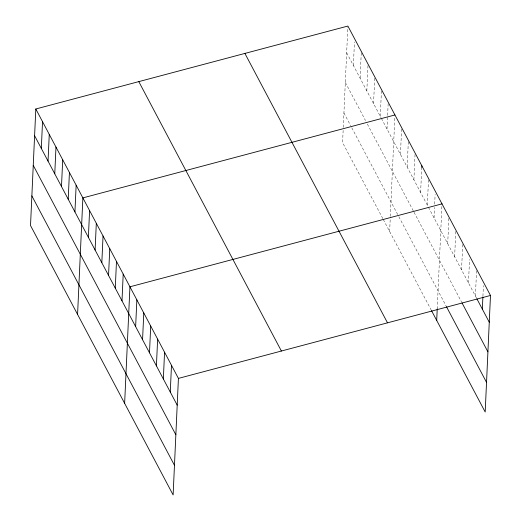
<?xml version="1.0" encoding="UTF-8"?>
<svg xmlns="http://www.w3.org/2000/svg" width="521" height="521" viewBox="0 0 521 521"><rect width="100%" height="100%" fill="white"/><g stroke="black" fill="none" stroke-linecap="round" stroke-linejoin="round"><path stroke-width="0.39" stroke-dasharray="2.6 1.95" d="M343.137 130.445L342.584 142.604L382.922 218.807M343.274 127.404L347.839 26.858M353.388 65.49L354.456 41.993M360.109 78.189L361.327 51.449M366.83 90.895L368.008 64.962M373.557 103.594L374.736 77.662M380.278 116.294L381.457 90.367M386.999 128.993L388.217 102.253M389.643 231.506L390.301 217.068M390.333 216.313L394.788 118.195M400.447 154.398L401.658 127.658M407.168 167.098L408.347 141.171M413.889 179.797L415.068 153.871M420.616 192.503L421.756 167.378M427.337 205.202L428.549 178.462M434.058 217.902L434.54 207.371M434.683 204.128L435.126 194.405M437.223 309.018L441.997 203.861M447.708 243.691L448.887 217.758M454.631 256.775L455.849 230.035M461.56 269.858L462.739 243.932M468.483 282.949L469.551 259.445M475.413 296.032L476.591 270.099M482.928 296.149L483.403 285.619M346.667 52.79L381.027 117.707M381.398 118.41L428.086 206.609M428.457 207.319L476.507 298.097M345.319 82.429L365.488 120.533M367.357 124.057L413.667 211.552M414.039 212.262L461.671 302.252M343.932 112.966L350.653 125.665M351.773 127.782L397.712 214.574M398.832 216.69L446.067 305.931M383.293 219.51L431.101 309.832"/><path stroke-width="0.78" d="M35.812 108.987L30.518 225.534L173.122 494.95L178.416 378.396L35.812 108.987L347.878 26.05L490.482 295.466L485.188 412.013L431.473 310.536M41.322 148.426L42.533 121.686M48.043 161.126L49.261 134.385M54.764 173.825L55.981 147.085M61.491 186.531L62.702 159.791M68.212 199.23L69.423 172.49M74.933 211.93L76.151 185.189M77.577 314.443L82.872 197.889L394.938 114.959M88.381 237.335L89.592 210.595M95.102 250.034L96.313 223.294M101.823 262.734L103.041 235.993M108.55 275.433L109.762 248.693M115.271 288.133L116.483 261.392M121.992 300.838L123.21 274.098M124.636 403.352L129.931 286.797L441.997 203.861M135.642 326.621L136.854 299.881M142.565 339.712L143.783 312.971M149.494 352.795L150.706 326.055M156.417 365.879L157.635 339.138M163.347 378.969L164.558 352.229M170.276 392.053L171.487 365.312M421.756 167.378L421.828 165.763M436.702 320.415L437.223 309.018M482.342 309.116L482.889 296.963M178.416 378.396L490.482 295.466M476.871 298.787L489.265 322.206M462.036 302.942L487.917 351.844M446.432 306.615L486.536 382.375M244.896 53.416L387.5 322.831M138.794 81.615L281.392 351.03M34.601 135.727L177.199 405.136M33.253 165.365L175.851 434.774M31.866 195.896L174.47 465.312"/></g></svg>
